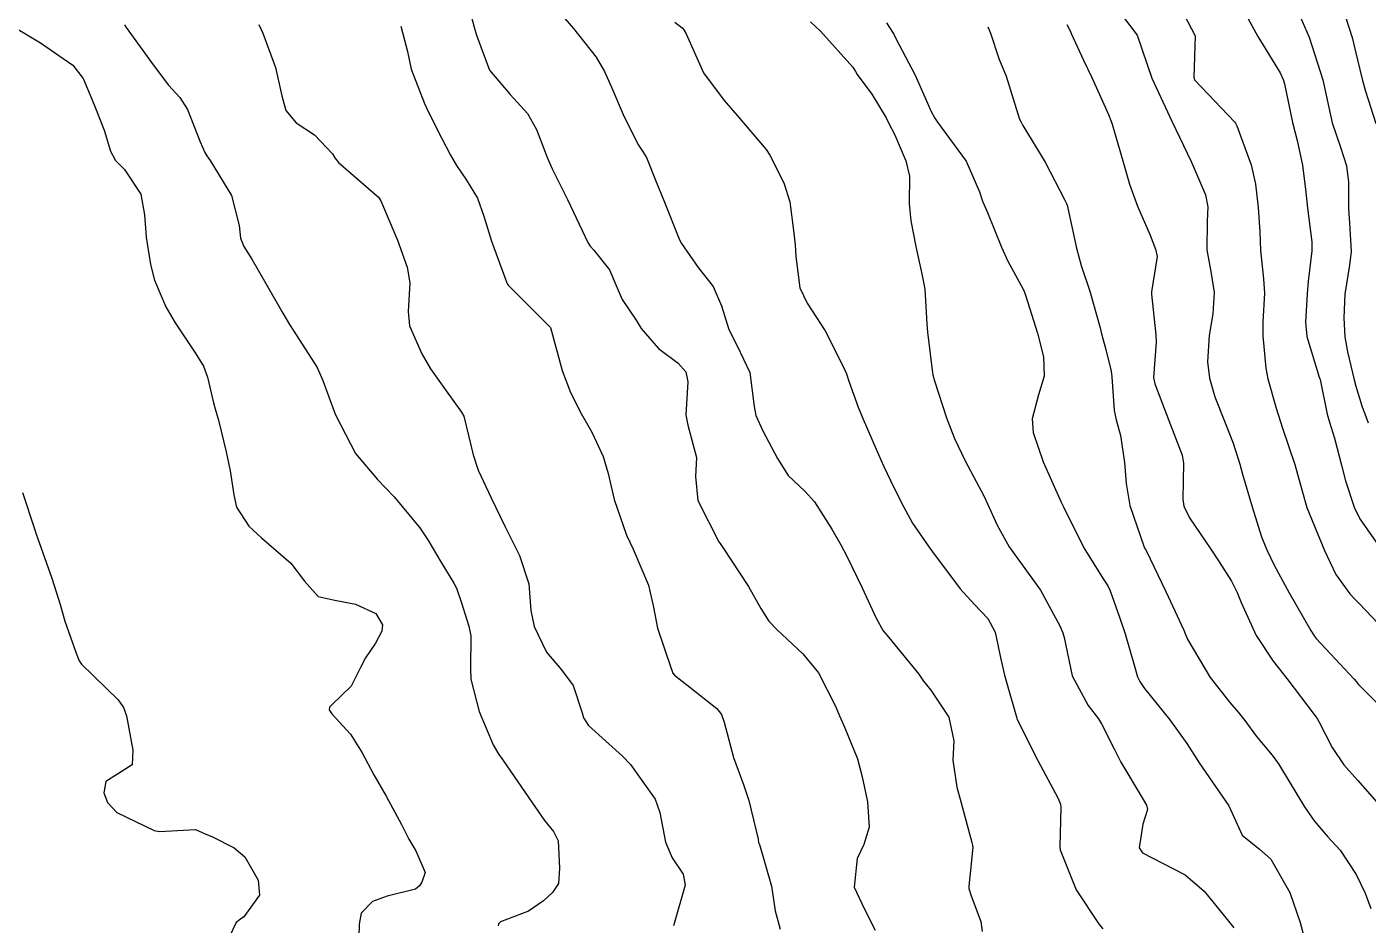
# Model space of a CAD drawing. Header units: metres. Extents: x 298520 to 308411, y 7433745 to 7450750.
# Drawn here: x 299433.6 to 299496.4, y 7449570.2 to 7449612.2 of the extents above; entities that cross this region are included whole.
import ezdxf

# ---------------------------------------------------------------- set-up
doc = ezdxf.new("R2010")
doc.units = ezdxf.units.M
doc.header["$LTSCALE"] = 10
doc.layers.add('Curvas de Nivel 1m', color=11, linetype='Continuous')
doc.layers.add('Curvas de Nivel 5m', color=15, linetype='Continuous')

msp = doc.modelspace()

# ---------------------------------------------------------------- linework, layer by layer
at = {"layer": 'Curvas de Nivel 1m', "flags": 128}
for points, elevation in [([(299484.31, 7449613.478), (299485.587, 7449611.787), (299486.273, 7449609.78), (299487.211, 7449607.77), (299488.102, 7449605.883), (299488.159, 7449605.761), (299488.222, 7449605.62), (299488.776, 7449604.319), (299488.886, 7449603.75), (299488.86, 7449603.083), (299488.842, 7449601.75), (299489.05, 7449600.635), (299489.188, 7449599.744), (299489.123, 7449598.76), (299488.947, 7449597.748), (299488.873, 7449596.511), (299488.961, 7449595.747), (299489.219, 7449594.868), (299489.674, 7449593.736), (299490.068, 7449592.705), (299490.382, 7449591.727), (299490.516, 7449591.258), (299490.959, 7449589.721), (299491.404, 7449588.324), (299491.647, 7449587.714), (299491.996, 7449586.998), (299492.699, 7449585.703), (299493.709, 7449583.949), (299493.868, 7449583.691), (299493.961, 7449583.573), (299495.739, 7449581.663), (299495.827, 7449581.557), (299495.931, 7449581.421), (299497.711, 7449579.642)], 731), ([(299490.31, 7449613.405), (299491.222, 7449611.721), (299492.276, 7449610.016), (299492.417, 7449609.709), (299492.471, 7449609.507), (299492.854, 7449607.704), (299493.072, 7449606.864), (299493.319, 7449605.699), (299493.469, 7449604.439), (299493.552, 7449603.697), (299493.752, 7449602.122), (299493.754, 7449601.694), (299493.575, 7449600.28), (299493.54, 7449599.696), (299493.46, 7449598.369), (299493.516, 7449597.696), (299494.104, 7449595.792), (299494.128, 7449595.714), (299494.137, 7449595.689), (299494.471, 7449594.069), (299494.576, 7449593.683), (299494.808, 7449592.943), (299495.142, 7449591.674), (299495.326, 7449590.951), (299495.754, 7449589.664), (299496.025, 7449589.118), (299497.058, 7449587.649)], 729), ([(299454.308, 7449613.15), (299454.572, 7449612.157), (299454.669, 7449611.777), (299455.281, 7449610.15), (299456.256, 7449609.015), (299457.059, 7449608.128), (299457.486, 7449607.371), (299457.965, 7449606.114), (299458.036, 7449605.927), (299458.217, 7449605.53), (299458.936, 7449604.103), (299459.624, 7449602.653), (299459.888, 7449602.093), (299460, 7449601.92), (299460.169, 7449601.734), (299460.891, 7449600.814), (299461.211, 7449600.079), (299461.496, 7449599.426), (299462.137, 7449598.463), (299462.286, 7449598.22), (299462.378, 7449598.066), (299463.187, 7449597.127), (299464.107, 7449596.444), (299464.468, 7449596.036), (299464.561, 7449595.572), (299464.47, 7449594.036), (299464.556, 7449593.554), (299464.966, 7449592.031), (299464.927, 7449591.149), (299465.023, 7449590.03), (299466.014, 7449588.099), (299466.067, 7449588.019), (299466.195, 7449587.834), (299467.398, 7449586.006), (299467.973, 7449584.982), (299468.351, 7449584.379), (299468.719, 7449583.989), (299469.946, 7449582.855), (299470.681, 7449581.963), (299471.47, 7449580.402), (299471.656, 7449579.953), (299471.907, 7449579.389), (299472.503, 7449577.944), (299472.724, 7449577.097), (299472.96, 7449575.939), (299473.046, 7449574.743), (299472.799, 7449573.94), (299472.488, 7449573.288), (299472.34, 7449571.945), (299472.832, 7449570.911), (299473.329, 7449569.935)], 738), ([(299458.308, 7449613.148), (299459.208, 7449612.101), (299460.28, 7449610.753), (299460.671, 7449610.086), (299460.994, 7449609.35), (299461.533, 7449608.077), (299462.229, 7449606.689), (299462.476, 7449606.316), (299462.632, 7449606.064), (299463.084, 7449604.93), (299463.433, 7449604.052), (299464.176, 7449602.219), (299464.265, 7449602.039), (299465.046, 7449600.915), (299465.741, 7449600.024), (299466.139, 7449599.121), (299466.476, 7449598.016), (299466.867, 7449597.26), (299467.464, 7449596.006), (299467.663, 7449594.428), (299467.738, 7449594.003), (299468.072, 7449593.281), (299468.764, 7449591.989), (299469.256, 7449591.192), (299470.038, 7449590.462), (299470.495, 7449589.965), (299471.297, 7449588.681), (299471.72, 7449587.953), (299472.005, 7449587.419), (299472.721, 7449585.943), (299473.377, 7449584.527), (299473.704, 7449583.933), (299473.958, 7449583.623), (299475.371, 7449581.908), (299475.593, 7449581.569), (299475.925, 7449581.153), (299476.776, 7449579.891), (299477.005, 7449578.786), (299476.965, 7449577.889), (299477.147, 7449576.614), (299477.355, 7449575.885), (299477.844, 7449574.034), (299477.873, 7449573.91), (299477.881, 7449573.879), (299477.889, 7449573.833), (299477.833, 7449573.186), (299477.703, 7449571.993), (299477.704, 7449571.881), (299477.81, 7449571.543), (299478.266, 7449570.342), (299478.336, 7449569.872)], 737), ([(299493.076, 7449612.932), (299493.631, 7449611.697), (299494.273, 7449609.69), (299494.702, 7449607.683), (299495.098, 7449606.543), (299495.377, 7449605.673), (299495.462, 7449604.918), (299495.476, 7449603.671), (299495.515, 7449602.999), (299495.595, 7449601.669), (299495.521, 7449601.024), (299495.297, 7449599.673), (299495.243, 7449598.566), (299495.301, 7449597.672), (299495.429, 7449596.983), (299495.733, 7449595.666), (299495.805, 7449595.369), (299496.091, 7449594.448), (299496.391, 7449593.657)], 728), ([(299495.311, 7449612.683), (299495.638, 7449611.67), (299495.764, 7449611.144), (299496.122, 7449609.662), (299496.265, 7449609.162), (299496.743, 7449607.655)], 727), ([(299432.606, 7449612.417), (299434.283, 7449611.429), (299435.785, 7449610.385), (299436.267, 7449609.751), (299436.675, 7449608.792), (299436.848, 7449608.371), (299437.254, 7449607.349), (299437.559, 7449606.36), (299437.789, 7449605.927), (299438.215, 7449605.51), (299438.971, 7449604.342), (299439.145, 7449603.384), (299439.215, 7449602.34), (299439.432, 7449601.066), (299439.607, 7449600.335), (299440.14, 7449599.081), (299440.585, 7449598.325), (299441.549, 7449596.878), (299441.905, 7449596.312), (299442.098, 7449595.791), (299442.375, 7449594.594), (299442.442, 7449594.305), (299442.599, 7449593.778), (299442.971, 7449592.296), (299443.157, 7449591.406), (299443.329, 7449590.291), (299443.453, 7449589.714), (299444.018, 7449588.818), (299444.621, 7449588.274), (299445.995, 7449587.097), (299446.636, 7449586.25), (299447.27, 7449585.535), (299447.974, 7449585.375), (299449.01, 7449585.182), (299449.968, 7449584.744), (299450.275, 7449584.207), (299450.243, 7449583.922), (299449.95, 7449583.357), (299449.483, 7449582.672), (299449.241, 7449582.217), (299448.81, 7449581.341), (299447.917, 7449580.483), (299447.792, 7449580.364), (299447.779, 7449580.241), (299447.911, 7449580.042), (299448.78, 7449579.105), (299449.319, 7449578.219), (299449.878, 7449577.194), (299450.45, 7449576.204), (299451.172, 7449574.874), (299451.511, 7449574.193), (299451.837, 7449573.637), (299452.269, 7449572.625), (299452.123, 7449572.185), (299452.007, 7449572), (299451.818, 7449571.844), (299450.492, 7449571.523), (299449.809, 7449571.278), (299449.284, 7449570.734), (299449.179, 7449570.219), (299449.176, 7449569.608)], 742), ([(299438.202, 7449612.262), (299438.291, 7449612.14), (299439.591, 7449610.337), (299440.264, 7449609.448), (299440.803, 7449608.866), (299441.16, 7449608.316), (299441.748, 7449606.79), (299441.969, 7449606.304), (299442.062, 7449606.143), (299442.219, 7449605.923), (299443.207, 7449604.29), (299443.578, 7449602.89), (299443.629, 7449602.288), (299443.788, 7449601.905), (299444.163, 7449601.306), (299444.754, 7449600.274), (299445.615, 7449598.789), (299445.925, 7449598.262), (299446.128, 7449597.942), (299447.214, 7449596.243), (299447.491, 7449595.634), (299448.007, 7449594.231), (299448.08, 7449594.037), (299449.016, 7449592.22), (299450.041, 7449591), (299450.818, 7449590.202), (299452.018, 7449588.747), (299452.246, 7449588.418), (299452.397, 7449588.184), (299453.012, 7449587.16), (299453.612, 7449586.166), (299453.734, 7449585.918), (299453.974, 7449585.238), (299454.319, 7449584.156), (299454.408, 7449583.704), (299454.387, 7449582.155), (299454.417, 7449581.666), (299454.795, 7449580.151), (299455.448, 7449578.594), (299455.726, 7449578.142), (299455.889, 7449577.91), (299457.129, 7449576.127), (299457.852, 7449575.064), (299458.282, 7449574.548), (299458.503, 7449574.11), (299458.555, 7449572.834), (299458.515, 7449572.11), (299458.231, 7449571.7), (299457.811, 7449571.298), (299457.111, 7449570.819), (299455.796, 7449570.325), (299455.7, 7449570.235), (299455.682, 7449570.141)], 741), ([(299451.141, 7449612.202), (299451.454, 7449611.025), (299451.612, 7449610.197), (299452.249, 7449608.595), (299452.426, 7449608.187), (299453.031, 7449606.978), (299453.46, 7449606.171), (299453.74, 7449605.689), (299454.211, 7449605.003), (299454.719, 7449604.155), (299455.019, 7449603.323), (299455.38, 7449602.148), (299456.089, 7449600.205), (299456.118, 7449600.14), (299456.152, 7449600.096), (299457.137, 7449599.119), (299458.133, 7449598.11), (299458.677, 7449596.111), (299459.07, 7449595.082), (299459.576, 7449594.098), (299460.07, 7449593.221), (299460.608, 7449592.084), (299460.836, 7449591.291), (299461.111, 7449590.079), (299461.694, 7449588.396), (299461.847, 7449588.072), (299462.008, 7449587.749), (299462.717, 7449586.059), (299462.95, 7449585.032), (299463.137, 7449584.052), (299463.767, 7449582.211), (299463.823, 7449582.042), (299463.85, 7449581.959), (299463.931, 7449581.854), (299464.663, 7449581.295), (299465.916, 7449580.301), (299466.143, 7449580.018), (299466.262, 7449579.663), (299466.691, 7449578.012), (299467.176, 7449576.704), (299467.415, 7449576.004), (299467.845, 7449574.182), (299467.874, 7449574.03), (299467.882, 7449573.999), (299467.907, 7449573.934), (299468.474, 7449571.99), (299468.651, 7449570.837), (299468.876, 7449569.984)], 739), ([(299463.954, 7449612.389), (299464.294, 7449612.123), (299464.37, 7449612.039), (299464.485, 7449611.844), (299465.295, 7449610.03), (299466.254, 7449608.726), (299466.883, 7449608.014), (299468.227, 7449606.433), (299468.397, 7449606.17), (299468.487, 7449605.996), (299469.062, 7449604.838), (299469.337, 7449603.983), (299469.512, 7449602.651), (299469.588, 7449601.979), (299469.62, 7449601.431), (299469.796, 7449599.975), (299470.142, 7449599.254), (299470.994, 7449597.961), (299471.89, 7449596.167), (299471.977, 7449595.951), (299472.099, 7449595.605), (299472.535, 7449594.391), (299472.716, 7449593.941), (299473.211, 7449592.787), (299473.594, 7449591.927), (299473.734, 7449591.609), (299474.043, 7449590.964), (299474.556, 7449589.915), (299475.071, 7449588.962), (299475.802, 7449587.903), (299476.009, 7449587.62), (299477.309, 7449585.887), (299477.976, 7449585.167), (299478.601, 7449584.502), (299478.938, 7449583.865), (299479.204, 7449582.601), (299479.373, 7449581.858), (299479.499, 7449581.427), (299479.914, 7449579.953), (299479.946, 7449579.85), (299479.975, 7449579.787), (299480.95, 7449577.839), (299481.867, 7449576.115), (299481.994, 7449575.829), (299482.017, 7449575.673), (299481.962, 7449573.829), (299481.979, 7449573.691), (299482.728, 7449571.821), (299483.797, 7449570.198), (299483.975, 7449569.988)], 736), ([(299473.858, 7449612.368), (299474.144, 7449611.922), (299474.197, 7449611.827), (299474.29, 7449611.621), (299475.197, 7449609.911), (299475.938, 7449608.213), (299476.109, 7449607.901), (299476.241, 7449607.716), (299477.578, 7449605.886), (299478.209, 7449604.462), (299478.351, 7449604.024), (299478.409, 7449603.877), (299478.573, 7449603.499), (299479.238, 7449601.864), (299479.531, 7449601.224), (299480.155, 7449600.082), (299480.274, 7449599.849), (299480.365, 7449599.633), (299480.919, 7449597.842), (299481.203, 7449596.748), (299481.228, 7449595.839), (299480.972, 7449594.963), (299480.67, 7449593.844), (299480.719, 7449593.198), (299481.184, 7449591.839), (299482.034, 7449589.947), (299482.089, 7449589.829), (299482.135, 7449589.726), (299483.088, 7449587.819), (299483.988, 7449586.354), (299484.211, 7449586.033), (299484.322, 7449585.805), (299484.749, 7449584.576), (299485.016, 7449583.794), (299485.453, 7449582.275), (299485.603, 7449581.785), (299485.705, 7449581.558), (299485.927, 7449581.234), (299487.112, 7449579.768), (299487.902, 7449578.655), (299488.485, 7449577.754), (299489.863, 7449575.74), (299490.492, 7449574.373), (299491.303, 7449573.718), (299491.836, 7449573.25), (299492.717, 7449571.701), (299493.201, 7449570.294), (299493.362, 7449569.694)], 734), ([(299478.596, 7449612.176), (299478.726, 7449611.874), (299479.109, 7449610.695), (299479.446, 7449609.862), (299479.997, 7449608.103), (299480.079, 7449607.852), (299480.133, 7449607.742), (299480.24, 7449607.565), (299481.284, 7449605.839), (299482.205, 7449604.071), (299482.282, 7449603.907), (299482.307, 7449603.829), (299482.333, 7449603.696), (299482.738, 7449601.824), (299482.969, 7449601.017), (299483.367, 7449599.818), (299483.845, 7449598.095), (299483.915, 7449597.812), (299484.116, 7449597.09), (299484.372, 7449596.072), (299484.4, 7449595.806), (299484.511, 7449594.228), (299484.604, 7449593.802), (299484.804, 7449593.067), (299484.992, 7449591.796), (299485.075, 7449590.826), (299485.234, 7449589.792), (299485.889, 7449587.897), (299485.947, 7449587.781), (299485.964, 7449587.742), (299486.002, 7449587.683), (299486.923, 7449585.771), (299487.762, 7449583.965), (299487.849, 7449583.761), (299487.959, 7449583.512), (299489.004, 7449581.749), (299489.921, 7449580.581), (299490.314, 7449580.131), (299490.613, 7449579.73), (299491.17, 7449578.986), (299491.897, 7449578.12), (299492.194, 7449577.707), (299492.698, 7449576.884), (299493.412, 7449575.695), (299493.856, 7449575.038), (299494.489, 7449574.32), (299495.079, 7449573.671), (299495.826, 7449572.54), (299496.254, 7449571.656), (299496.512, 7449570.947)], 733), ([(299482.297, 7449612.287), (299482.452, 7449611.985), (299482.517, 7449611.827), (299483.074, 7449610.611), (299483.461, 7449609.812), (299484.247, 7449608.07), (299484.356, 7449607.799), (299484.41, 7449607.629), (299484.947, 7449605.793), (299485.228, 7449604.81), (299485.591, 7449603.789), (299486.183, 7449602.431), (299486.445, 7449601.777), (299486.512, 7449601.434), (299486.26, 7449599.779), (299486.259, 7449599.671), (299486.463, 7449597.777), (299486.468, 7449597.428), (299486.346, 7449595.778), (299486.402, 7449595.475), (299487.06, 7449593.77), (299487.682, 7449592.14), (299487.757, 7449591.763), (299487.715, 7449590.084), (299487.759, 7449589.763), (299488.025, 7449589.214), (299489.032, 7449587.745), (299489.418, 7449587.16), (299489.988, 7449586.248), (299490.257, 7449585.727), (299490.452, 7449585.251), (299491.15, 7449583.718), (299491.945, 7449582.513), (299492.588, 7449581.703), (299493.916, 7449579.958), (299494.022, 7449579.797), (299494.086, 7449579.687), (299494.704, 7449578.481), (299495.246, 7449577.67), (299495.882, 7449576.947), (299497.033, 7449575.648)], 732), ([(299433.434, 7449590.406), (299434.015, 7449588.648), (299434.088, 7449588.399), (299434.131, 7449588.279), (299434.815, 7449586.392), (299435.204, 7449585.154), (299435.423, 7449584.385), (299435.948, 7449582.889), (299436.091, 7449582.524), (299436.199, 7449582.376), (299437.918, 7449580.708), (299438.169, 7449580.347), (299438.306, 7449579.949), (299438.601, 7449578.343), (299438.562, 7449577.664), (299437.876, 7449577.235), (299437.341, 7449576.887), (299437.249, 7449576.359), (299437.41, 7449575.908), (299437.854, 7449575.435), (299439.591, 7449574.587), (299439.845, 7449574.545), (299441.525, 7449574.634), (299441.845, 7449574.502), (299441.98, 7449574.444), (299442.322, 7449574.303), (299443.337, 7449573.786), (299443.834, 7449573.363), (299444.469, 7449572.274), (299444.519, 7449571.566), (299443.797, 7449570.56), (299443.631, 7449570.446), (299443.429, 7449570.285), (299443.1, 7449569.605)], 743)]:
    msp.add_lwpolyline(points, dxfattribs=dict(at, elevation=elevation))
at = {"layer": 'Curvas de Nivel 5m', "flags": 128}
for points, elevation in [([(299487.256, 7449613.771), (299488.293, 7449611.76), (299488.233, 7449609.801), (299488.241, 7449609.76), (299488.272, 7449609.703), (299490.13, 7449607.732), (299490.178, 7449607.667), (299490.241, 7449607.544), (299490.921, 7449605.723), (299491.122, 7449604.812), (299491.25, 7449603.72), (299491.314, 7449602.591), (299491.347, 7449601.718), (299491.492, 7449600.384), (299491.54, 7449599.716), (299491.463, 7449598.387), (299491.461, 7449597.717), (299491.606, 7449596.217), (299491.701, 7449595.714), (299492.089, 7449594.338), (299492.281, 7449593.708), (299492.382, 7449593.404), (299492.958, 7449591.701), (299493.317, 7449590.42), (299493.526, 7449589.695), (299494.015, 7449588.484), (299494.353, 7449587.685), (299494.881, 7449586.566), (299495.524, 7449585.667), (299495.747, 7449585.43), (299495.978, 7449585.194), (299497.448, 7449583.645)], 730), ([(299444.49, 7449612.278), (299444.687, 7449611.878), (299445.277, 7449610.27), (299445.574, 7449608.953), (299445.755, 7449608.265), (299446.244, 7449607.69), (299447.104, 7449607.119), (299447.934, 7449606.234), (299448.043, 7449606.054), (299448.219, 7449605.833), (299450.087, 7449604.211), (299450.2, 7449604.042), (299450.985, 7449602.202), (299451.43, 7449600.928), (299451.55, 7449600.196), (299451.473, 7449598.864), (299451.539, 7449598.196), (299452.113, 7449596.886), (299452.525, 7449596.184), (299453.178, 7449595.258), (299453.981, 7449594.162), (299454.08, 7449593.975), (299454.513, 7449592.155), (299454.753, 7449591.445), (299455.359, 7449590.147), (299456.019, 7449588.797), (299456.344, 7449588.137), (299456.681, 7449587.455), (299457.123, 7449586.129), (299457.22, 7449584.878), (299457.372, 7449584.126), (299457.945, 7449582.938), (299458.648, 7449582.109), (299459.201, 7449581.376), (299459.617, 7449580.094), (299459.681, 7449579.864), (299459.907, 7449579.506), (299461.511, 7449578.074), (299461.887, 7449577.681), (299463.026, 7449576.053), (299463.247, 7449575.439), (299463.515, 7449574.053), (299463.836, 7449573.314), (299464.337, 7449572.551), (299464.436, 7449572.041), (299463.885, 7449570.14)], 740), ([(299470.299, 7449612.405), (299470.762, 7449611.965), (299472.276, 7449610.283), (299472.408, 7449610.081), (299472.491, 7449609.947), (299473.165, 7449609.031), (299473.837, 7449607.926), (299473.972, 7449607.656), (299474.235, 7449607.159), (299474.76, 7449605.915), (299474.931, 7449605.198), (299474.922, 7449603.913), (299474.995, 7449603.107), (299475.232, 7449601.909), (299475.527, 7449600.539), (299475.643, 7449599.905), (299475.745, 7449598.288), (299475.772, 7449597.904), (299476.005, 7449596), (299476.024, 7449595.901), (299476.1, 7449595.617), (299476.662, 7449593.894), (299477.029, 7449592.93), (299477.532, 7449591.885), (299478.043, 7449590.919), (299478.403, 7449590.241), (299478.575, 7449589.872), (299479.038, 7449588.879), (299479.592, 7449587.856), (299480.005, 7449587.291), (299481.067, 7449585.839), (299481.966, 7449584.168), (299482.107, 7449583.829), (299482.164, 7449583.624), (299482.542, 7449581.824), (299483.293, 7449580.443), (299483.766, 7449579.811), (299483.911, 7449579.581), (299484.505, 7449578.407), (299484.813, 7449577.796), (299485.867, 7449576.046), (299486.025, 7449575.778), (299486.071, 7449575.568), (299485.854, 7449574.882), (299485.683, 7449573.782), (299485.839, 7449573.544), (299486.291, 7449573.32), (299487.824, 7449572.525), (299488.714, 7449571.751), (299489.8, 7449570.426), (299490.102, 7449570.041)], 735)]:
    msp.add_lwpolyline(points, dxfattribs=dict(at, elevation=elevation))

doc.saveas('drawing.dxf')
